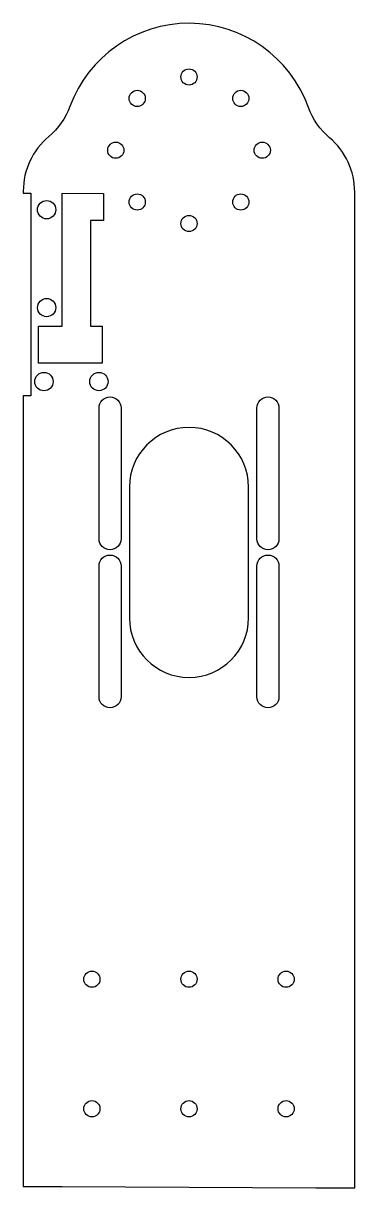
# Model space of a CAD drawing. Header units: inches. Extents: x -1.28 to 1.28, y -5.11 to 3.88.
import ezdxf

# ---------------------------------------------------------------- set-up
doc = ezdxf.new("R2010")
doc.units = ezdxf.units.IN
doc.layers.get('0').update_dxf_attribs({"linetype": 'CONTINUOUS'})

msp = doc.modelspace()

# ---------------------------------------------------------------- linework, layer by layer
for points in [[(-1.28, 2.568), (-1.2224, 2.568), (-1.2224, 1.005), (-1.28, 1.005), (-1.28, -5.1), (-0.98, -5.1), (0.98, -5.1095), (1.28, -5.1095), (1.28, 2.5766, 0.220723), (1.085, 2.9966, -0.131888), (0.9224, 3.2309, 0.700883), (-0.92, 3.2378, -0.131182), (-1.0831, 3.0057, 0.221949), (-1.28, 2.584)], [(-0.695, 0.61), (-0.695, 0.91, -1), (-0.525, 0.91), (-0.525, -0.1, -1), (-0.695, -0.1), (-0.695, 0.6098, -0.000473)], [(0.525, 0.61), (0.525, 0.91, -1), (0.695, 0.91), (0.695, -0.1, -1), (0.525, -0.1), (0.525, 0.6098, -0.000473)], [(0.46, 0.3, 1), (-0.46, 0.3), (-0.46, -0.71, 1), (0.46, -0.71)], [(-0.695, -0.61), (-0.695, -0.31, -1), (-0.525, -0.31), (-0.525, -1.32, -1), (-0.695, -1.32), (-0.695, -0.6102, -0.000473)], [(0.525, -0.61), (0.525, -0.31, -1), (0.695, -0.31), (0.695, -1.32, -1), (0.525, -1.32), (0.525, -0.6102, -0.000473)]]:
    msp.add_lwpolyline(points, format="xyb", close=True)
msp.add_lwpolyline([(-0.98, 1.5426), (-0.98, 2.568), (-0.6609, 2.5671), (-0.6609, 2.3576), (-0.7604, 2.3576), (-0.7604, 1.5426), (-0.6714, 1.5426), (-0.6714, 1.2572), (-1.1637, 1.2572), (-1.1637, 1.5426)], close=True)
for centre, radius in [((0, 3.4657), 0.0625), ((-0.4, 3.3), 0.0625), ((0.4, 3.3), 0.0625), ((-0.5657, 2.9), 0.0625), ((0.5657, 2.9), 0.0625), ((-0.4, 2.5), 0.0625), ((0.4, 2.5), 0.0625), ((-1.0998, 2.4408), 0.0707), ((0, 2.3343), 0.0625), ((-1.0993, 1.6853), 0.0704), ((-1.1208, 1.1138), 0.0711), ((-0.6961, 1.1142), 0.0708), ((-0.75, -3.5), 0.0625), ((0, -3.5), 0.0625), ((0.75, -3.5), 0.0625), ((-0.75, -4.5), 0.0625), ((0, -4.5), 0.0625), ((0.75, -4.5), 0.0625)]:
    msp.add_circle(centre, radius)

doc.saveas('drawing.dxf')
